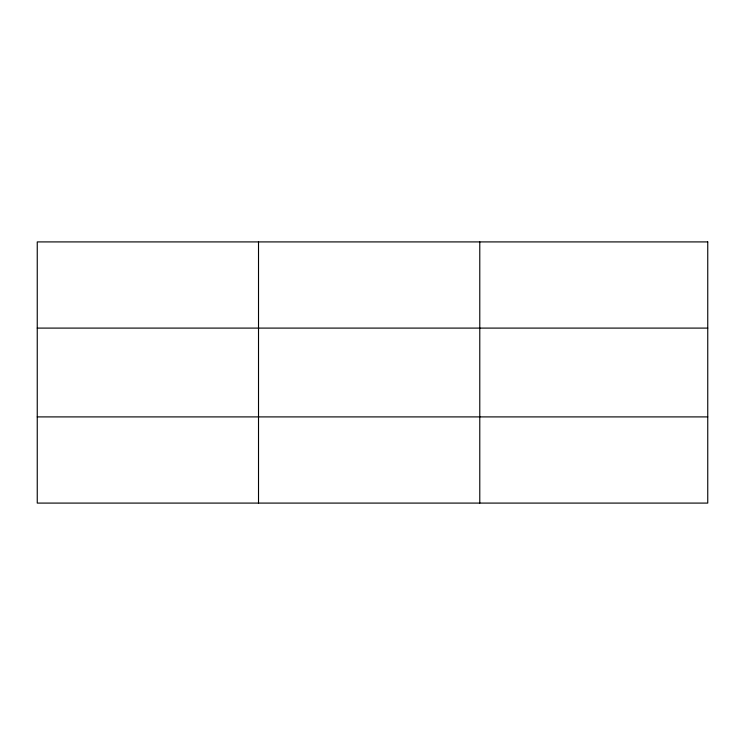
<?xml version="1.0" encoding="UTF-8"?>
<svg xmlns="http://www.w3.org/2000/svg" width="745" height="745" viewBox="0 0 745 745"><rect width="100%" height="100%" fill="white"/><g stroke="black" fill="none" stroke-linecap="round" stroke-linejoin="round"><path stroke-width="1.12" d="M258.515 241.911L258.515 503.089M479.78 241.911L479.78 503.089M37.25 328.098L707.75 328.098M37.25 416.902L707.75 416.902M707.75 241.911L707.75 503.089L37.25 503.089L37.25 241.911L707.75 241.911"/></g></svg>
